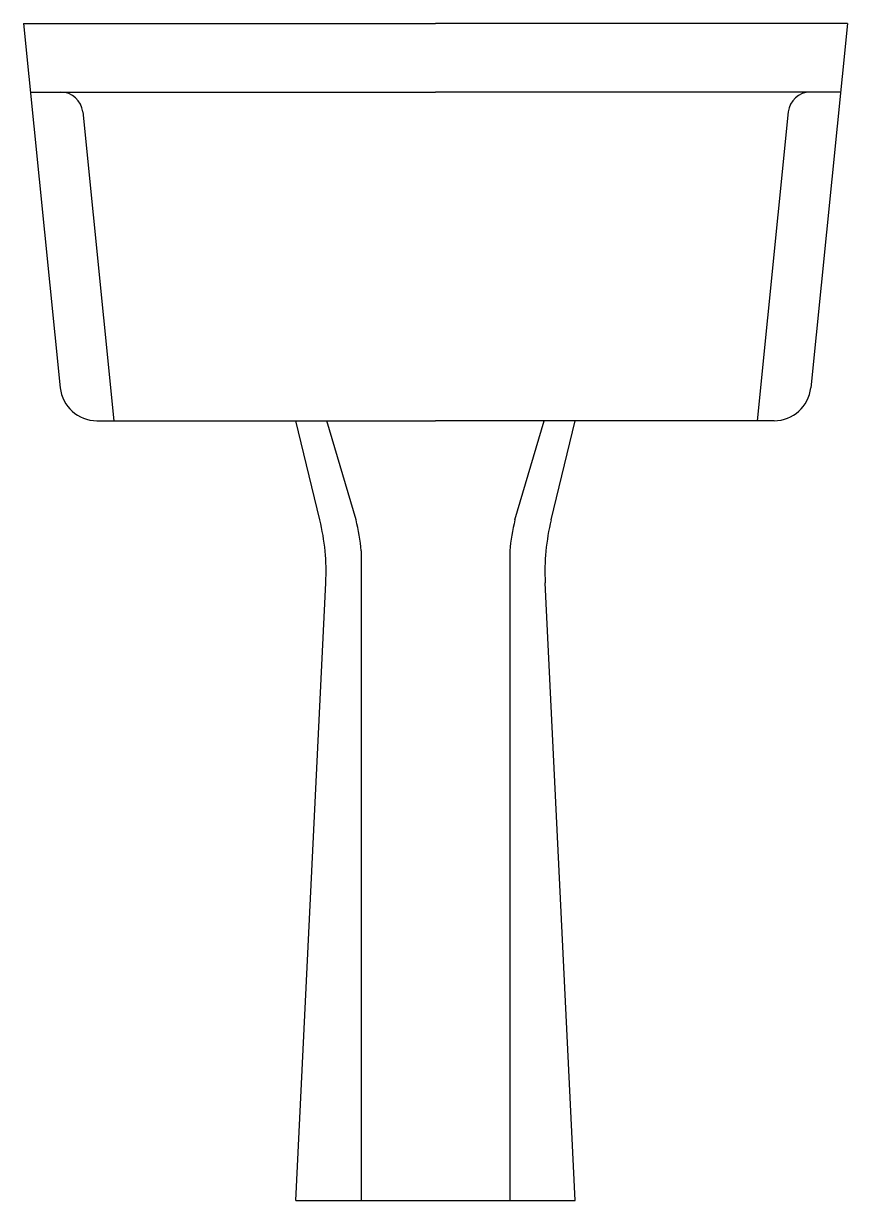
# Model space of a CAD drawing. Header units: millimetres. Extents: x -3037.634 to -3037.074, y 2893.749 to 2894.549.
import ezdxf

# ---------------------------------------------------------------- set-up
doc = ezdxf.new("R2010")
doc.units = ezdxf.units.MM
doc.header["$LTSCALE"] = 10
doc.layers.add('Serviço_Tanques', color=2, linetype='Continuous')

msp = doc.modelspace()

# ---------------------------------------------------------------- linework, layer by layer
at = {"layer": 'Serviço_Tanques'}
for p, q in [((-3037.63391, 2894.54882), (-3037.35391, 2894.54882)), ((-3037.63391, 2894.54882), (-3037.60894, 2894.30131)), ((-3037.07391, 2894.54882), (-3037.35391, 2894.54882)), ((-3037.07391, 2894.54882), (-3037.09888, 2894.30131)), ((-3037.62921, 2894.50223), (-3037.60861, 2894.50223)), ((-3037.60861, 2894.50223), (-3037.35391, 2894.50223)), ((-3037.09921, 2894.50223), (-3037.35391, 2894.50223)), ((-3037.07861, 2894.50223), (-3037.09921, 2894.50223)), ((-3037.59369, 2894.48874), (-3037.57251, 2894.27882)), ((-3037.11414, 2894.48874), (-3037.13532, 2894.27882)), ((-3037.58407, 2894.27882), (-3037.35391, 2894.27882)), ((-3037.43253, 2894.21146), (-3037.44891, 2894.27882)), ((-3037.4079, 2894.21146), (-3037.42776, 2894.27882)), ((-3037.12376, 2894.27882), (-3037.35391, 2894.27882)), ((-3037.29993, 2894.21146), (-3037.28006, 2894.27882)), ((-3037.2753, 2894.21146), (-3037.25891, 2894.27882)), ((-3037.40434, 2894.19038), (-3037.40434, 2893.74882)), ((-3037.30349, 2894.19038), (-3037.30349, 2893.74882)), ((-3037.44891, 2893.74882), (-3037.42845, 2894.16871)), ((-3037.25891, 2893.74882), (-3037.27937, 2894.16871)), ((-3037.44891, 2893.74882), (-3037.25891, 2893.74882))]:
    msp.add_line(p, q, dxfattribs=at)
for centre, radius, start, end in [((-3037.60861, 2894.48723), 0.015, 5.76109, 90), ((-3037.09921, 2894.48723), 0.015, 90, 174.23891), ((-3037.58407, 2894.30382), 0.025, 185.76109, 270), ((-3037.12376, 2894.30382), 0.025, 270, 354.23891), ((-3037.57828, 2894.17601), 0.15, 357.21077, 13.67044), ((-3037.55365, 2894.17601), 0.15, 5.49739, 13.67044), ((-3037.15418, 2894.17601), 0.15, 166.32956, 174.50261), ((-3037.12955, 2894.17601), 0.15, 166.32956, 182.78923)]:
    msp.add_arc(centre, radius, start, end, dxfattribs=at)

doc.saveas('drawing.dxf')
